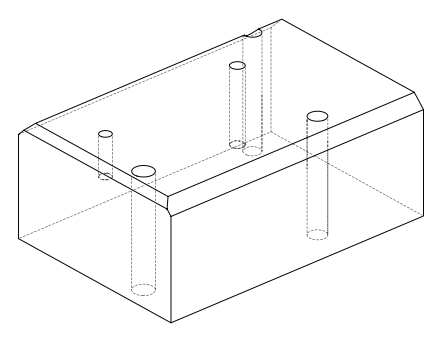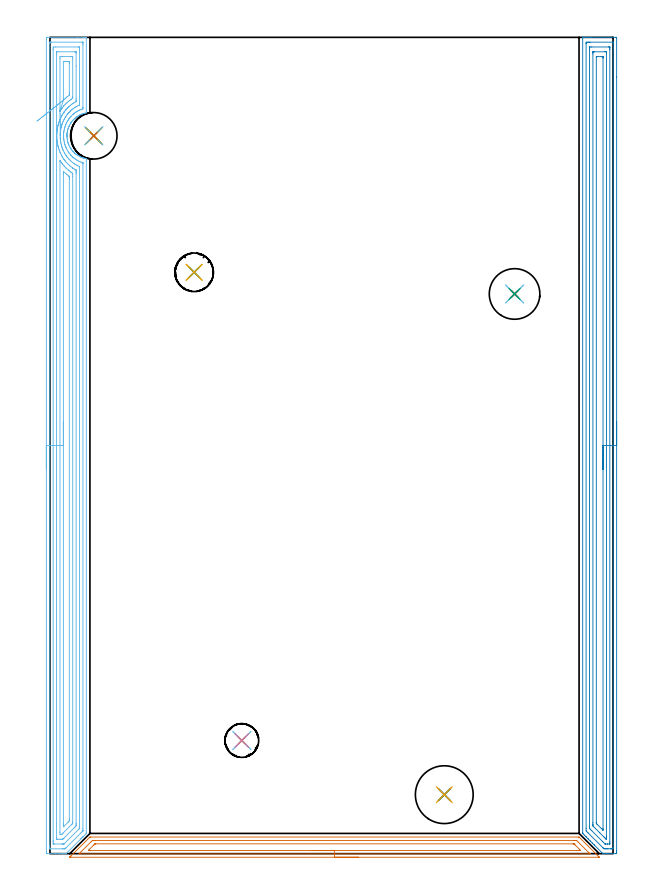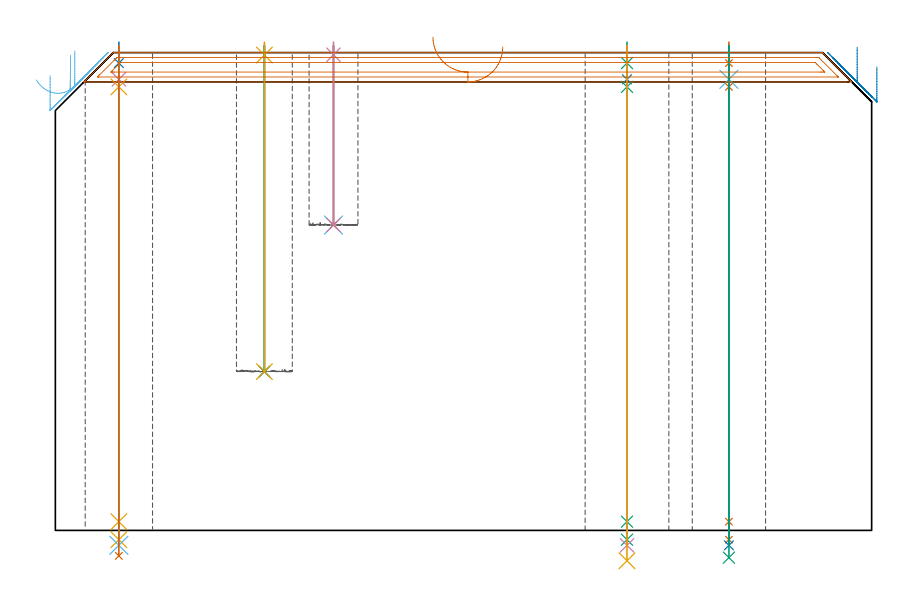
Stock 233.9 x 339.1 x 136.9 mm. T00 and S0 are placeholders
(PLAN: 26 operations, 19 tool changes, 43 min)
(1 SPOT_DRILL | STEP1HOLE | NXT0321_9005460120000 | 0.05 min | 183 mm3)
(2 SPOT_DRILL_1 | STEP1HOLE_1 | NXT0321_9005460120000 | 0.05 min | 183 mm3)
(3 SPOT_DRILL_2 | STEP1HOLE_2 | NXT0321_9005460120000 | 0.05 min | 183 mm3)
(4 SPOT_DRILL_3 | STEP1POCKET | NXT0321_9005460120000 | 0.03 min | 2 mm3)
(5 SPOT_DRILL_4 | STEP1POCKET_1 | NXT0321_9005460120000 | 0.03 min | 3 mm3)
(6 DRILL_BLIND_HOLE_INTO_CENTER | STEP1HOLE | UGT0301_175 | 0.04 min | 85 mm3)
(7 GUN_DRILL_THROUGH_HOLE | STEP1HOLE | UGT0307_001 | 0.61 min | 2526 mm3)
(8 SPADE_DRILL_TO_ENLARGE_THROUGH_HOLE | STEP1HOLE | UGT0306_003 | 0.57 min | 13969 mm3)
(9 DRILL_TO_ENLARGE_THROUGH_HOLE | STEP1HOLE | UGT0301_051 | 0.59 min | 30610 mm3)
(10 DRILL_BLIND_HOLE_INTO_CENTER_1 | STEP1HOLE_1 | UGT0301_175 | 0.04 min | 84 mm3)
(11 GUN_DRILL_THROUGH_HOLE_1 | STEP1HOLE_1 | UGT0307_001 | 0.61 min | 2532 mm3)
(12 SPADE_DRILL_TO_ENLARGE_THROUGH_HOLE_1 | STEP1HOLE_1 | UGT0306_003 | 0.57 min | 13964 mm3)
(13 DRILL_TO_ENLARGE_THROUGH_HOLE_1 | STEP1HOLE_1 | UGT0301_260 | 0.59 min | 23246 mm3)
(14 DRILL_BLIND_HOLE_INTO_CENTER_2 | STEP1HOLE_2 | UGT0301_175 | 0.04 min | 88 mm3)
(15 GUN_DRILL_THROUGH_HOLE_2 | STEP1HOLE_2 | UGT0307_001 | 0.62 min | 2526 mm3)
(16 SPADE_DRILL_TO_ENLARGE_THROUGH_HOLE_2 | STEP1HOLE_2 | UGT0306_003 | 0.57 min | 13966 mm3)
(17 DRILL_TO_ENLARGE_THROUGH_HOLE_2 | STEP1HOLE_2 | UGT0301_057 | 0.59 min | 45124 mm3)
(18 DRILL_BLIND_HOLE_INTO_CENTER_3 | STEP1POCKET | NXT0301_055 | 0.21 min | 2668 mm3)
(19 DRILL_TO_ENLARGE_BLIND_HOLE | STEP1POCKET | UGT0301_374 | 0.21 min | 3875 mm3)
(20 DRILL_BLIND_HOLE_INTO_CENTER_4 | STEP1POCKET_1 | NXT0301_065 | 0.38 min | 6232 mm3)
(21 DRILL_TO_ENLARGE_BLIND_HOLE_1 | STEP1POCKET_1 | UGT0301_375 | 0.38 min | 9885 mm3)
(22 BORE_BLIND_HOLE | STEP1POCKET | UGT0332_064 | 0.21 min | 1046 mm3)
(23 BORE_BLIND_HOLE_1 | STEP1POCKET_1 | UGT0332_065 | 0.38 min | 2221 mm3)
(24 AREA_MILL | FG_CHAMFER_SURFACE | UGT0205_001 | 16.5 min | 46343 mm3)
(25 AREA_MILL_1 | FG_CHAMFER_SURFACE_1 | UGT0205_001 | 5.33 min | 7715 mm3)
(26 AREA_MILL_2 | FG_CHAMFER_SURFACE_2 | UGT0205_001 | 13.78 min | 33360 mm3)
(TOOL NXT0321_9005460120000 | NC Spot Drill, 142deg, 12mm, Carbide, Uncoated | D12 PA142 FL30 Z2)
(TOOL UGT0301_175 | Twist Drill 5.1 mm | D5.1 PA118 FL50 Z2)
(TOOL UGT0307_001 | Gun Drill 5 mm | D5 PA130 FL24 Z1)
(TOOL UGT0306_003 | Spade Drill 12.5mm | D12.5 PA132 FL10 Z2)
(TOOL UGT0301_051 | Twist Drill 21 mm | D21 PA118 FL145 Z2)
(TOOL UGT0301_260 | Twist Drill 19.3 mm | D19.3 PA118 FL140 Z2)
(TOOL UGT0301_057 | Twist Drill 24 mm | D24 PA118 FL160 Z2)
(TOOL NXT0301_055 | Carbide Drill 8.4mm [860.1-0840-042A1-MM 2214] | D8.4 PA140 FL61 Z2)
(TOOL UGT0301_374 | Twist Drill Flat Bottom 13 mm | D13 PA180 FL101 Z2)
(TOOL NXT0301_065 | Carbide Drill 9.4mm [860.1-0940-075A1-MM 2214] | D9.4 PA140 FL98 Z2)
(TOOL UGT0301_375 | Twist Drill Flat Bottom 15 mm | D15 PA180 FL120 Z2)
(TOOL UGT0332_064 | 14 mm Boring Bar Slip Fit | D14)
(TOOL UGT0332_065 | 16 mm Boring Bar Slip Fit | D16)
(TOOL UGT0205_001 | Chamfer Mill 20 x 3 x 45 deg. | D20 FL50 Z2)
(OP 1 SPOT_DRILL)
G17 G21 G94 G90
T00 M6
G54
G17 G0 G90 X193. Y232.5 S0 M3
G43 Z146.9 H0
G94 G81 G98 Z133.9 F250. R139.9
G80
M5
M2
(OP 2 SPOT_DRILL_1)
G17 G21 G94 G90
T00 M6
G54
G17 G0 G90 X18.2 Y298.2 S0 M3
G43 Z146.9 H0
G94 G81 G98 Z133.9 F250. R139.9
G80
M5
M2
(OP 3 SPOT_DRILL_2)
G17 G21 G94 G90
T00 M6
G54
G17 G0 G90 X163.8 Y24.5 S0 M3
G43 Z146.9 H0
G94 G81 G98 Z133.9 F250. R139.9
G80
M5
M2
(OP 4 SPOT_DRILL_3)
G17 G21 G94 G90
T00 M6
G54
G17 G0 G90 X79.7 Y47. S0 M3
G43 Z146.9 H0
G94 G81 G98 Z136.297 F250. R139.9
G80
M5
M2
(OP 5 SPOT_DRILL_4)
G17 G21 G94 G90
T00 M6
G54
G17 G0 G90 X59.9 Y241.5 S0 M3
G43 Z146.9 H0
G94 G81 G98 Z136.203 F250. R139.9
G80
M5
M2
(OP 6 DRILL_BLIND_HOLE_INTO_CENTER)
G17 G21 G94 G90
T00 M6
G54
G17 G0 G90 X193. Y232.5 S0 M3
G43 Z146.9 H0
G94 G81 G98 Z129.25 F250. R138.9
G80
M5
M2
(OP 7 GUN_DRILL_THROUGH_HOLE)
G17 G21 G94 G90
T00 M6
G54
G17 G0 G90 X193. Y232.5 M8
G43 Z146.9 H0
Z135.792
S716 M3
G94 G1 Z127.086 F125. M26
G4 X.084
Z2.5 F250.
G4 X.084
Z-2.666 F125.
G4 X.084
M5
M9
G0 Z135.792
Z146.9
M2
(OP 8 SPADE_DRILL_TO_ENLARGE_THROUGH_HOLE)
G17 G21 G94 G90
T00 M6
G54
G17 G0 G90 X193. Y232.5 S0 M3
G43 Z146.9 H0
G94 G73 G98 Z-4.283 F250. Q11.765 R138.9
G80
M5
M2
(OP 9 DRILL_TO_ENLARGE_THROUGH_HOLE)
G17 G21 G94 G90
T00 M6
G54
G17 G0 G90 X193. Y232.5 S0 M3
G43 Z146.9 H0
G94 G73 G98 Z-7.809 F250. Q20.673 R138.9
G80
M5
M2
(OP 10 DRILL_BLIND_HOLE_INTO_CENTER_1)
G17 G21 G94 G90
T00 M6
G54
G17 G0 G90 X18.2 Y298.2 S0 M3
G43 Z146.9 H0
G94 G81 G98 Z129.25 F250. R138.9
G80
M5
M2
(OP 11 GUN_DRILL_THROUGH_HOLE_1)
G17 G21 G94 G90
T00 M6
G54
G17 G0 G90 X18.2 Y298.2 M8
G43 Z146.9 H0
Z135.384
S716 M3
G94 G1 Z127.086 F125. M26
G4 X.084
Z2.5 F250.
G4 X.084
Z-2.666 F125.
G4 X.084
M5
M9
G0 Z135.384
Z146.9
M2
(OP 12 SPADE_DRILL_TO_ENLARGE_THROUGH_HOLE_1)
G17 G21 G94 G90
T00 M6
G54
G17 G0 G90 X18.2 Y298.2 S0 M3
G43 Z146.9 H0
G94 G73 G98 Z-4.283 F250. Q11.765 R138.9
G80
M5
M2
(OP 13 DRILL_TO_ENLARGE_THROUGH_HOLE_1)
G17 G21 G94 G90
T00 M6
G54
G17 G0 G90 X18.2 Y298.2 S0 M3
G43 Z146.9 H0
G94 G73 G98 Z-7.298 F250. Q18.025 R138.9
G80
M5
M2
(OP 14 DRILL_BLIND_HOLE_INTO_CENTER_2)
G17 G21 G94 G90
T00 M6
G54
G17 G0 G90 X163.8 Y24.5 S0 M3
G43 Z146.9 H0
G94 G81 G98 Z129.25 F250. R138.9
G80
M5
M2
(OP 15 GUN_DRILL_THROUGH_HOLE_2)
G17 G21 G94 G90
T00 M6
G54
G17 G0 G90 X163.8 Y24.5 M8
G43 Z146.9 H0
Z136.512
S716 M3
G94 G1 Z127.086 F125. M26
G4 X.084
Z2.5 F250.
G4 X.084
Z-2.666 F125.
G4 X.084
M5
M9
G0 Z136.512
Z146.9
M2
(OP 16 SPADE_DRILL_TO_ENLARGE_THROUGH_HOLE_2)
G17 G21 G94 G90
T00 M6
G54
G17 G0 G90 X163.8 Y24.5 S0 M3
G43 Z146.9 H0
G94 G73 G98 Z-4.283 F250. Q11.765 R138.9
G80
M5
M2
(OP 17 DRILL_TO_ENLARGE_THROUGH_HOLE_2)
G17 G21 G94 G90
T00 M6
G54
G17 G0 G90 X163.8 Y24.5 S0 M3
G43 Z146.9 H0
G94 G73 G98 Z-8.71 F250. Q20.801 R138.9
G80
M5
M2
(OP 18 DRILL_BLIND_HOLE_INTO_CENTER_3)
G17 G21 G94 G90
T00 M6
G54
G17 G0 G90 X79.7 Y47. S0 M3
G43 Z146.9 H1
G94 G81 G98 Z87.5 F250. R138.9
G80
M5
M2
(OP 19 DRILL_TO_ENLARGE_BLIND_HOLE)
G17 G21 G94 G90
T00 M6
G54
G17 G0 G90 X79.7 Y47. S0 M3
G43 Z146.9 H0
G94 G73 G98 Z87.5 F250. Q12.35 R138.9
G80
M5
M2
(OP 20 DRILL_BLIND_HOLE_INTO_CENTER_4)
G17 G21 G94 G90
T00 M6
G54
G17 G0 G90 X59.9 Y241.5 S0 M3
G43 Z146.9 H1
G94 G81 G98 Z45.5 F250. R138.9
G80
M5
M2
(OP 21 DRILL_TO_ENLARGE_BLIND_HOLE_1)
G17 G21 G94 G90
T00 M6
G54
G17 G0 G90 X59.9 Y241.5 S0 M3
G43 Z146.9 H0
G94 G73 G98 Z45.5 F250. Q13.057 R138.9
G80
M5
M2
(OP 22 BORE_BLIND_HOLE)
G17 G21 G94 G90
T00 M6
G54
G17 G0 G90 X79.7 Y47. S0 M3
G43 Z146.9 H0
G94 G85 G98 Z87.5 F250. R138.9
G80
M5
M2
(OP 23 BORE_BLIND_HOLE_1)
G17 G21 G94 G90
T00 M6
G54
G17 G0 G90 X59.9 Y241.5 S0 M3
G43 Z146.9 H0
G94 G85 G98 Z45.5 F250. R138.9
G80
M5
M2
(OP 24 AREA_MILL)
G17 G21 G94 G90
T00 M6
G54
G17 G0 G90 X-1.5 Y159.55 S1061 M3
G43 Z146.9 H0
Z130.3
G94 G1 Y159.588 Z129.428 F250.
Y159.702 Z128.564
Y159.891 Z127.712
Y160.153 Z126.88
Y160.487 Z126.074
Y160.89 Z125.3
Y161.358 Z124.564
Y161.89 Z123.872
Y162.479 Z123.229
Y163.122 Z122.64
Y163.814 Z122.109
Y164.55 Z121.64
Y165.324 Z121.237
Y166.13 Z120.903
Y166.962 Z120.641
Y167.814 Z120.452
Y168.678 Z120.338
Y169.55 Z120.3
X-1.499 Y338.476 Z120.301
X-1.497 Y338.88 Z120.302
X-1.492 Y339.09 Z120.305
X-1.1 Y339.1 Z120.697
X11.454 Z133.249
X13.822 Z135.617
X14.519 Z136.318
X14.783 Z136.582
X14.943 Y339.098 Z136.736
X15.098 Y339.09 Z136.889
X15.1 Y338.923 Z136.9
Y308.087
X15.094 Y307.715 Z136.892
X14.548 Y307.601 Z136.348
X14.103 Y307.488 Z135.903
X13.655 Y307.35 Z135.455
X13.383 Y307.253 Z135.182
X13.213 Y307.193 Z135.012
X13.019 Y307.117 Z134.816
X12.944 Y307.082 Z134.74
X12.506 Y306.874 Z134.305
X12.403 Y306.826 Z134.203
X12.318 Y306.785 Z134.117
X12.067 Y306.65 Z133.866
X11.868 Y306.543 Z133.667
X11.628 Y306.399 Z133.425
X11.426 Y306.278 Z133.224
X11.343 Y306.224 Z133.141
X11.189 Y306.112 Z132.986
X10.933 Y305.927 Z132.731
X10.532 Y305.613 Z132.331
X10.418 Y305.514 Z132.218
X10.206 Y305.331 Z132.006
X10.019 Y305.144 Z131.818
X9.639 Y304.767 Z131.438
X9.343 Y304.438 Z131.143
X9.038 Y304.053 Z130.837
X8.937 Y303.916 Z130.736
X8.848 Y303.794 Z130.644
X8.747 Y303.66 Z130.546
X8.719 Y303.618 Z130.517
X8.668 Y303.544 Z130.467
X8.399 Y303.101 Z130.194
X8.148 Y302.651 Z129.945
X7.982 Y302.312 Z129.781
X7.949 Y302.245 Z129.749
X7.854 Y302.048 Z129.653
X7.767 Y301.831 Z129.563
X7.736 Y301.758 Z129.534
X7.684 Y301.617 Z129.484
X7.601 Y301.384 Z129.397
X7.575 Y301.313 Z129.372
X7.47 Y300.985 Z129.27
X7.432 Y300.864 Z129.232
X7.316 Y300.419 Z129.114
X7.25 Y300.113 Z129.05
X7.22 Y299.971 Z129.02
X7.147 Y299.525 Z128.947
X7.13 Y299.376 Z128.93
X7.106 Y299.149 Z128.9
X7.097 Y299.078 Z128.893
X7.087 Y298.937 Z128.883
X7.067 Y298.631 Z128.86
X7.063 Y298.443 Z128.852
X7.057 Y298.323
X7.055 Y298.255 Z128.85
X7.052 Y298.184 Z128.849
X7.056 Y298.091 Z128.85
X7.057 Y298.054 Z128.851
X7.059 Y297.999 Z128.854
X7.06 Y297.995
X7.064 Y297.932
X7.069 Y297.738 Z128.863
X7.099 Y297.291 Z128.898
X7.153 Y296.844 Z128.951
X7.217 Y296.468 Z129.012
X7.228 Y296.398 Z129.024
X7.305 Y296.035 Z129.104
X7.323 Y295.95 Z129.123
X7.442 Y295.505 Z129.24
X7.531 Y295.225 Z129.33
X7.587 Y295.056 Z129.382
X7.616 Y294.978 Z129.41
X7.662 Y294.845 Z129.461
X7.678 Y294.802 Z129.477
X7.725 Y294.68 Z129.519
X7.749 Y294.611 Z129.545
X7.791 Y294.508 Z129.588
X7.855 Y294.352 Z129.652
X8.163 Y293.718 Z129.962
X8.416 Y293.267 Z130.213
X8.556 Y293.043 Z130.352
X8.647 Y292.893 Z130.446
X8.689 Y292.825 Z130.488
X8.747 Y292.74 Z130.546
X8.848 Y292.604 Z130.647
X9.05 Y292.331 Z130.85
X9.369 Y291.931 Z131.165
X9.433 Y291.857 Z131.23
X9.503 Y291.777 Z131.3
X9.573 Y291.701 Z131.369
X9.641 Y291.627 Z131.437
X9.936 Y291.328 Z131.732
X10.238 Y291.038 Z132.035
X10.311 Y290.973 Z132.108
X10.384 Y290.908 Z132.182
X10.504 Y290.807 Z132.304
X10.532 Y290.783 Z132.332
X10.569 Y290.755 Z132.369
X10.75 Y290.617 Z132.546
X10.887 Y290.509 Z132.686
X10.955 Y290.457 Z132.754
X11.068 Y290.375 Z132.867
X11.189 Y290.289 Z132.985
X11.295 Y290.211 Z133.094
X11.387 Y290.145 Z133.186
X11.425 Y290.121 Z133.225
X12.318 Y289.615 Z134.116
X12.506 Y289.523 Z134.303
X12.705 Y289.424 Z134.503
X12.944 Y289.318 Z134.744
X13.095 Y289.252 Z134.895
X13.211 Y289.207 Z135.01
X13.656 Y289.05 Z135.454
X13.822 Y288.999 Z135.62
X14.104 Y288.912 Z135.903
X14.255 Y288.874 Z136.055
X14.549 Y288.799 Z136.347
X14.7 Y288.768 Z136.497
X14.814 Y288.743 Z136.611
X15.096 Y288.675 Z136.89
X15.1 Y288.424 Z136.9
Y8.668
Y8.406 Z136.885
X14.703 Y8.003 Z136.503
X13.822 Y7.121 Z135.619
X13.664 Y6.964 Z135.464
X13.581 Y6.881 Z135.381
X13.383 Y6.682 Z135.181
X13.284 Y6.583 Z135.082
X12.944 Y6.243 Z134.742
X12.831 Y6.131 Z134.631
X6.8 Y0.1 Z128.598
X6.707 Y0.01 Z128.504
X6.452 Y0. Z128.251
X5.741 Z127.54
X5.044 Z126.84
X3.819 Z125.616
X2.411 Z124.207
X-1.1 Y0.001 Z120.697
X-1.492 Y0.01 Z120.305
X-1.497 Y0.22 Z120.302
X-1.499 Y0.624 Z120.301
X-1.5 Y1.032 Z120.3
Y169.55
X-0.086 Z121.714
X-0.085 Y336.549 Z121.715
X-0.079 Y337.082 Z121.721
X-0.062 Y337.09 Z121.738
X0.009 Y337.095 Z121.809
X0.116 Y337.098 Z121.916
X0.251 Y337.1 Z122.051
X0.656 Z122.456
X13.418 Z135.218
X13.611 Y337.097 Z135.411
X13.645 Y337.095 Z135.445
X13.676 Y337.091 Z135.476
X13.679 Y337.047 Z135.479
X13.684 Y336.829 Z135.484
X13.685 Y336.688 Z135.485
X13.686 Y335.933 Z135.486
X13.685 Y310.014 Z135.485
X13.684 Y309.875 Z135.484
X13.679 Y309.498 Z135.479
X13.675 Y309.413 Z135.475
X13.594 Y309.383 Z135.394
X13.471 Y309.339 Z135.271
X12.944 Y309.155 Z134.744
X12.819 Y309.109 Z134.619
X12.503 Y308.981 Z134.303
X12.206 Y308.839 Z134.006
X12.067 Y308.77 Z133.867
X11.622 Y308.54 Z133.422
X11.189 Y308.298 Z132.989
X10.833 Y308.087 Z132.633
X10.524 Y307.871 Z132.324
X10.311 Y307.714 Z132.111
X10.021 Y307.489 Z131.821
X9.652 Y307.193 Z131.452
X9.535 Y307.09 Z131.335
X9.433 Y306.994 Z131.233
X8.735 Y306.299 Z130.535
X8.648 Y306.205 Z130.448
X8.556 Y306.098 Z130.356
X8.246 Y305.721 Z130.046
X7.998 Y305.406 Z129.798
X7.861 Y305.219 Z129.661
X7.678 Y304.96 Z129.478
X7.504 Y304.688 Z129.304
X7.397 Y304.512 Z129.197
X7.177 Y304.128 Z128.977
X6.902 Y303.618 Z128.702
X6.881 Y303.577 Z128.681
X6.867 Y303.549 Z128.667
X6.8 Y303.406 Z128.6
X6.591 Y302.937 Z128.391
X6.505 Y302.724 Z128.305
X6.347 Y302.292 Z128.147
X6.192 Y301.831 Z127.992
X6.154 Y301.712 Z127.954
X6.128 Y301.621 Z127.928
X5.944 Y300.915 Z127.744
X5.922 Y300.811 Z127.722
X5.806 Y300.162 Z127.606
X5.787 Y300.043 Z127.587
X5.703 Y299.372 Z127.503
X5.686 Y299.149 Z127.486
X5.652 Y298.531 Z127.452
X5.644 Y298.255 Z127.444
X5.661 Y297.628 Z127.461
X5.678 Y297.362 Z127.478
X5.703 Y297.031 Z127.503
X5.746 Y296.648 Z127.546
X5.77 Y296.468 Z127.57
X5.922 Y295.59 Z127.722
X5.926 Y295.571 Z127.726
X6.16 Y294.68 Z127.96
X6.273 Y294.324 Z128.073
X6.465 Y293.786 Z128.265
X6.56 Y293.54 Z128.36
X6.651 Y293.318 Z128.451
X6.8 Y292.991 Z128.6
X6.896 Y292.795 Z128.696
X7.33 Y291.999 Z129.13
X7.678 Y291.44 Z129.478
X7.92 Y291.105 Z129.72
X8.196 Y290.742 Z129.996
X8.556 Y290.29 Z130.356
X8.58 Y290.261 Z130.38
X8.625 Y290.211 Z130.425
X9.026 Y289.8 Z130.826
X9.433 Y289.399 Z131.233
X9.52 Y289.318 Z131.32
X9.956 Y288.961 Z131.756
X10.311 Y288.687 Z132.111
X10.676 Y288.424 Z132.476
X11.189 Y288.111 Z132.989
X11.555 Y287.903 Z133.355
X12.067 Y287.628 Z133.867
X12.257 Y287.53 Z134.057
X12.944 Y287.25 Z134.744
X13.375 Y287.092 Z135.175
X13.577 Y287.022 Z135.377
X13.661 Y286.991 Z135.461
X13.679 Y286.976 Z135.479
X13.681 Y286.952 Z135.481
X13.684 Y286.894 Z135.484
X13.685 Y286.775 Z135.485
X13.686 Y286.636 Z135.486
Y10.456
X13.684 Y9.703 Z135.484
X13.682 Y9.562 Z135.482
X13.679 Y9.47 Z135.479
X13.667 Y9.429 Z135.467
X13.633 Y9.391 Z135.433
X13.519 Y9.271 Z135.319
X13.374 Y9.125 Z135.174
X12.944 Y8.694 Z134.744
X6.661 Y2.412 Z128.461
X6.283 Y2.045 Z128.083
X6.224 Y2.01 Z128.024
X6.124 Y2.007 Z127.924
X5.922 Y2.003 Z127.722
X5.449 Y2. Z127.249
X5.044 Z126.844
X0.182 Z121.982
X-0.011 Y2.003 Z121.789
X-0.045 Y2.005 Z121.755
X-0.076 Y2.009 Z121.724
X-0.079 Y2.053 Z121.721
X-0.084 Y2.271 Z121.716
X-0.085 Y2.412 Z121.715
X-0.086 Y3.167 Z121.714
Y169.55
X1.328 Z123.128
X1.329 Y334.007 Z123.129
X1.33 Y334.214 Z123.13
X1.336 Y334.901 Z123.136
X1.344 Y335.093 Z123.144
X2.411 Y335.1 Z124.211
X11.872 Y335.099 Z133.672
X12.067 Y335.095 Z133.867
X12.256 Y335.09 Z134.056
X12.264 Y334.901 Z134.064
X12.268 Y334.696 Z134.068
X12.271 Y334.007 Z134.071
Y333.798
Y311.454
X12.27 Y311.245 Z134.07
X12.268 Y311.106 Z134.068
X12.264 Y310.998 Z134.064
X12.254 Y310.974 Z134.054
X11.823 Y310.768 Z133.623
X11.189 Y310.445 Z132.989
X10.825 Y310.245 Z132.625
X10.311 Y309.951 Z132.111
X10.264 Y309.923 Z132.064
X10.19 Y309.875 Z131.99
X9.749 Y309.553 Z131.549
X9.433 Y309.316 Z131.233
X9.247 Y309.17 Z131.047
X9.018 Y308.981 Z130.818
X8.556 Y308.566 Z130.356
X8.316 Y308.331 Z130.116
X8.07 Y308.087 Z129.87
X7.878 Y307.884 Z129.678
X7.678 Y307.662 Z129.478
X7.464 Y307.411 Z129.264
X7.285 Y307.193 Z129.085
X7.073 Y306.915 Z128.873
X6.8 Y306.546 Z128.6
X6.628 Y306.299 Z128.428
X6.353 Y305.86 Z128.153
X6.085 Y305.406 Z127.885
X6.026 Y305.3 Z127.826
X5.922 Y305.106 Z127.722
X5.725 Y304.713 Z127.525
X5.627 Y304.512 Z127.427
X5.442 Y304.107 Z127.242
X5.24 Y303.618 Z127.04
X5.185 Y303.475 Z126.985
X5.044 Y303.09 Z126.844
X4.954 Y302.816 Z126.754
X4.925 Y302.724 Z126.725
X4.825 Y302.389 Z126.625
X4.754 Y302.126 Z126.554
X4.68 Y301.831 Z126.48
X4.58 Y301.41 Z126.38
X4.489 Y300.937 Z126.289
X4.437 Y300.661 Z126.237
X4.349 Y300.043 Z126.149
X4.329 Y299.878 Z126.129
X4.293 Y299.534 Z126.093
X4.263 Y299.149 Z126.063
X4.258 Y299.056 Z126.058
X4.227 Y298.255 Z126.027
Y298.194
X4.256 Y297.362 Z126.056
X4.261 Y297.265 Z126.061
X4.336 Y296.468 Z126.136
X4.359 Y296.272 Z126.159
X4.472 Y295.574 Z126.272
X4.542 Y295.192 Z126.342
X4.657 Y294.68 Z126.457
X4.827 Y294.008 Z126.627
X4.894 Y293.786 Z126.694
X5.044 Y293.318 Z126.844
X5.197 Y292.893 Z126.997
X5.29 Y292.643 Z127.09
X5.458 Y292.243 Z127.258
X5.575 Y291.999 Z127.375
X5.922 Y291.305 Z127.722
X6.027 Y291.105 Z127.827
X6.155 Y290.868 Z127.955
X6.559 Y290.211 Z128.359
X6.8 Y289.856 Z128.6
X7.203 Y289.318 Z129.003
X7.678 Y288.731 Z129.478
X7.964 Y288.424 Z129.764
X8.556 Y287.83 Z130.356
X8.887 Y287.53 Z130.687
X9.433 Y287.086 Z131.233
X10.041 Y286.636 Z131.841
X10.311 Y286.465 Z132.111
X10.735 Y286.205 Z132.535
X11.189 Y285.957 Z132.989
X11.589 Y285.742 Z133.389
X12.253 Y285.432 Z134.053
X12.265 Y285.057 Z134.065
X12.269 Y284.849 Z134.069
X12.271 Y284.641 Z134.071
Y10.798
X12.27 Y10.627 Z134.07
X12.267 Y10.542 Z134.067
X12.265 Y10.502 Z134.065
X12.249 Y10.456 Z134.049
X12.159 Y10.362 Z133.959
X12.067 Y10.267 Z133.867
X5.961 Y4.16 Z127.761
X5.922 Y4.123 Z127.722
X5.829 Y4.041 Z127.629
X5.792 Y4.01 Z127.592
X5.751 Y4.008 Z127.551
X5.581 Y4.003 Z127.381
X5.24 Y4. Z127.04
X5.044 Z126.844
X1.728 Y4.001 Z123.528
X1.533 Y4.005 Z123.333
X1.344 Y4.01 Z123.144
X1.336 Y4.199 Z123.136
X1.332 Y4.404 Z123.132
X1.329 Y5.093 Z123.129
Y5.302
X1.328 Y169.55 Z123.128
X2.743 Z124.543
Y332.219
X2.746 Y332.772 Z124.546
X2.75 Y332.96 Z124.55
X2.755 Y333.09 Z124.555
X2.857 Y333.093 Z124.657
X3.302 Y333.1 Z125.102
X10.324 Z132.124
X10.742 Y333.093 Z132.542
X10.841 Y333.09 Z132.641
X10.85 Y333.027 Z132.65
X10.852 Y332.955 Z132.652
X10.856 Y332.558 Z132.656
X10.857 Y327.194 Z132.657
Y313.45
X10.856 Y312.895 Z132.656
X10.852 Y312.556 Z132.652
X10.85 Y312.424 Z132.65
X10.311 Y312.112 Z132.111
X10.031 Y311.948 Z131.831
X9.559 Y311.662 Z131.359
X9.433 Y311.576 Z131.233
X9.157 Y311.381 Z130.957
X8.556 Y310.917 Z130.356
X8.474 Y310.852 Z130.274
X8.373 Y310.768 Z130.173
X8.003 Y310.437 Z129.803
X7.678 Y310.137 Z129.478
X7.409 Y309.875 Z129.209
X7.107 Y309.563 Z128.907
X6.8 Y309.232 Z128.6
X6.683 Y309.1 Z128.483
X6.584 Y308.981 Z128.384
X6.288 Y308.609 Z128.088
X5.922 Y308.138 Z127.722
X5.901 Y308.109 Z127.701
X5.885 Y308.087 Z127.685
X5.542 Y307.581 Z127.342
X5.296 Y307.193 Z127.096
X5.2 Y307.035 Z127.
X5.044 Y306.767 Z126.844
X4.879 Y306.468 Z126.679
X4.79 Y306.299 Z126.59
X4.577 Y305.881 Z126.377
X4.348 Y305.406 Z126.148
X4.29 Y305.28 Z126.09
X4.167 Y304.998 Z125.967
X4.027 Y304.654 Z125.827
X3.973 Y304.512 Z125.773
X3.791 Y304.001 Z125.591
X3.664 Y303.618 Z125.464
X3.573 Y303.329 Z125.373
X3.401 Y302.724 Z125.201
X3.377 Y302.635 Z125.177
X3.289 Y302.282 Z125.089
X3.207 Y301.914 Z125.007
X3.19 Y301.831 Z124.99
X3.114 Y301.427 Z124.914
X3.067 Y301.162 Z124.867
X3.031 Y300.937 Z124.831
X2.987 Y300.631 Z124.787
X2.954 Y300.384 Z124.754
X2.914 Y300.043 Z124.714
X2.901 Y299.908 Z124.701
X2.874 Y299.572 Z124.674
X2.845 Y299.149 Z124.645
X2.841 Y299.065 Z124.641
X2.829 Y298.724 Z124.629
X2.816 Y298.255 Z124.616
X2.819 Y297.906 Z124.619
X2.82 Y297.839 Z124.62
X2.838 Y297.362 Z124.638
X2.842 Y297.274 Z124.642
X2.869 Y296.895 Z124.669
X2.906 Y296.468 Z124.706
X2.925 Y296.283 Z124.725
X2.969 Y295.899 Z124.769
X3.018 Y295.574 Z124.818
X3.073 Y295.235 Z124.873
X3.143 Y294.829 Z124.943
X3.173 Y294.68 Z124.973
X3.289 Y294.139 Z125.089
X3.376 Y293.786 Z125.176
X3.406 Y293.668 Z125.206
X3.527 Y293.225 Z125.327
X3.628 Y292.893 Z125.428
X3.798 Y292.374 Z125.598
X3.934 Y291.999 Z125.734
X4.167 Y291.4 Z125.967
X4.294 Y291.105 Z126.094
X4.404 Y290.863 Z126.204
X4.742 Y290.211 Z126.542
X5.044 Y289.641 Z126.844
X5.235 Y289.318 Z127.035
X5.54 Y288.813 Z127.34
X5.81 Y288.424 Z127.61
X5.922 Y288.269 Z127.722
X6.238 Y287.854 Z128.038
X6.497 Y287.53 Z128.297
X6.8 Y287.163 Z128.6
X7.301 Y286.636 Z129.101
X7.678 Y286.259 Z129.478
X8.248 Y285.742 Z130.048
X8.556 Y285.493 Z130.356
X9.394 Y284.849 Z131.194
X9.433 Y284.822 Z131.233
X9.505 Y284.775 Z131.305
X10.311 Y284.298 Z132.111
X10.791 Y284.019 Z132.591
X10.848 Y283.985 Z132.648
X10.85 Y283.955 Z132.65
X10.856 Y283.4 Z132.656
X10.857 Y283.061 Z132.657
Y282.505
Y12.581
X10.856 Y12.243 Z132.656
X10.853 Y11.692 Z132.653
X10.85 Y11.523 Z132.65
X10.693 Y11.35 Z132.493
X10.503 Y11.154 Z132.303
X10.311 Y10.96 Z132.111
X10.061 Y10.71 Z131.861
X5.922 Y6.571 Z127.722
X5.631 Y6.283 Z127.431
X5.433 Y6.09 Z127.233
X5.362 Y6.022 Z127.162
X5.26 Y6.01 Z127.06
X5.044 Y6.001 Z126.844
X5.031 Y6. Z126.831
X4.167 Z125.967
X3.276 Z125.076
X2.858 Y6.007 Z124.658
X2.759 Y6.01 Z124.559
X2.75 Y6.073 Z124.55
X2.748 Y6.145 Z124.548
X2.744 Y6.542 Z124.544
X2.743 Y12.503 Z124.543
Y169.55
X4.157 Z125.957
Y287.54
X4.167 Y287.983 Z125.967
X4.462 Y287.53 Z126.262
X4.698 Y287.179 Z126.498
X5.044 Y286.687 Z126.844
X5.081 Y286.636 Z126.881
X5.198 Y286.48 Z126.998
X5.796 Y285.742 Z127.596
X5.922 Y285.595 Z127.722
X6.635 Y284.849 Z128.435
X6.8 Y284.687 Z128.6
X7.601 Y283.955 Z129.401
X7.678 Y283.891 Z129.478
X7.972 Y283.655 Z129.772
X8.556 Y283.217 Z130.356
X8.769 Y283.061 Z130.569
X9.433 Y282.634 Z131.233
X9.437 Y282.167 Z131.237
X9.443 Y281.283 Z131.243
Y13.127
X9.433 Y12.544 Z131.233
X9.288 Y12.392 Z131.088
X9.144 Y12.243 Z130.944
X5.57 Y8.668 Z127.37
X5.304 Y8.404 Z127.104
X5.044 Y8.149 Z126.844
X4.92 Y8.03 Z126.72
X4.877 Y8.01 Z126.677
X4.818 Y8.005 Z126.618
X4.167 Y8.01 Z125.967
X4.157 Y8.678 Z125.957
Y169.55
X5.571 Z127.371
Y282.167
X5.572 Y282.524 Z127.372
X5.575 Y283.061 Z127.375
X5.578 Y283.411 Z127.378
X6.8 Y282.311 Z128.6
X6.966 Y282.167 Z128.766
X7.678 Y281.612 Z129.478
X7.866 Y281.464 Z129.666
X7.982 Y281.372 Z129.782
X8.011 Y281.346 Z129.811
X8.022 Y281.321 Z129.822
X8.023 Y281.273 Z129.823
X8.027 Y280.917 Z129.827
X8.029 Y280.38 Z129.829
Y280.022
X8.028 Y14.568 Z129.828
X8.025 Y14.031 Z129.825
X8.022 Y13.68 Z129.822
X8.013 Y13.572 Z129.813
X7.634 Y13.182 Z129.434
X5.801 Y11.35 Z127.601
X5.709 Y11.262 Z127.509
X5.596 Y11.155 Z127.396
X5.578 Y11.35 Z127.378
X5.575 Y11.511 Z127.375
X5.572 Y11.706 Z127.372
X5.571 Y12.243 Z127.371
Y12.601
Y169.55
Y170.422 Z127.409
Y171.286 Z127.523
Y172.138 Z127.712
Y172.97 Z127.974
Y173.776 Z128.308
Y174.55 Z128.711
Y175.286 Z129.18
Y175.978 Z129.711
Y176.621 Z130.3
Y177.21 Z130.943
Y177.742 Z131.635
Y178.21 Z132.371
Y178.613 Z133.145
Y178.947 Z133.951
Y179.209 Z134.783
Y179.398 Z135.635
Y179.512 Z136.5
Y179.55 Z137.371
G0 Z146.9
X4.335 Y298.601
Z136.136
G1 X4.334 Y298.624 Z135.264
X4.332 Y298.723 Z134.397
X4.329 Y298.897 Z133.542
X4.325 Y299.145 Z132.706
X4.32 Y299.465 Z131.894
X4.313 Y299.855 Z131.114
X4.305 Y300.311 Z130.37
X4.296 Y300.83 Z129.669
X4.287 Y301.408 Z129.016
X4.276 Y302.041 Z128.416
X4.264 Y302.724 Z127.873
X4.252 Y303.451 Z127.392
X4.239 Y304.218 Z126.976
X4.225 Y305.018 Z126.628
X4.211 Y305.845 Z126.352
X4.196 Y306.694 Z126.148
X4.182 Y307.556 Z126.02
X4.167 Y308.427 Z125.967
X4.157 Y308.991 Z125.957
Y330.442
X4.167 Y331.09 Z125.967
X4.392 Y331.096 Z126.192
X5.044 Y331.099 Z126.844
X5.266 Y331.1 Z127.066
X8.778 Y331.099 Z130.578
X9.433 Y331.09 Z131.233
X9.443 Y330.422 Z131.243
Y314.334
X9.433 Y313.779 Z131.233
X8.928 Y313.45 Z130.728
X8.556 Y313.181 Z130.356
X8.202 Y312.916 Z130.002
X7.731 Y312.556 Z129.531
X7.701 Y312.532 Z129.501
X7.678 Y312.512 Z129.478
X7.233 Y312.115 Z129.033
X6.8 Y311.718 Z128.6
X6.772 Y311.691 Z128.572
X6.742 Y311.662 Z128.542
X6.336 Y311.241 Z128.136
X5.922 Y310.809 Z127.722
X5.903 Y310.788 Z127.703
X5.886 Y310.768 Z127.686
X5.67 Y310.512 Z127.47
X5.166 Y309.875 Z126.966
X5.113 Y309.805 Z126.913
X5.044 Y309.712 Z126.844
X4.743 Y309.288 Z126.543
X4.53 Y308.981 Z126.33
X4.383 Y308.76 Z126.183
X4.167 Y308.427 Z125.967
X5.575 Y312.959 Z127.375
Y312.962
X5.573 Y312.99 Z127.373
X5.572 Y313.092 Z127.372
X5.571 Y313.45 Z127.371
X5.572 Y329.001 Z127.372
X5.573 Y329.053 Z127.373
X5.576 Y329.082 Z127.376
X5.578 Y329.09 Z127.378
X5.587 Y329.093 Z127.387
X5.698 Y329.097 Z127.498
X5.922 Y329.099 Z127.722
X6.352 Y329.1 Z128.152
X7.23 Z129.03
X7.678 Y329.099 Z129.478
X7.827 Y329.098 Z129.627
X7.946 Y329.094 Z129.746
X8.019 Y329.09 Z129.819
X8.022 Y329.001 Z129.822
X8.026 Y328.644 Z129.826
X8.028 Y328.287 Z129.828
X8.029 Y316.131 Z129.829
X8.028 Y315.775 Z129.828
X8.024 Y315.237 Z129.824
X8.022 Y315.065 Z129.822
X7.097 Y314.344 Z128.897
X6.933 Y314.208 Z128.733
X6.8 Y314.093 Z128.6
X6.463 Y313.793 Z128.263
X6.089 Y313.45 Z127.889
X5.692 Y313.066 Z127.492
X5.592 Y312.972 Z127.392
X5.575 Y312.959 Z127.375
X5.019 Y312.519 Z126.867
X4.43 Y312.054 Z126.423
X3.812 Y311.567 Z126.045
X3.171 Y311.061 Z125.738
X2.512 Y310.54 Z125.503
X1.839 Y310.009 Z125.342
X1.158 Y309.471 Z125.257
X0.473 Y308.93 Z125.247
X-0.21 Y308.391 Z125.314
X-0.885 Y307.858 Z125.456
X-1.548 Y307.334 Z125.672
X-2.194 Y306.824 Z125.962
X-2.818 Y306.331 Z126.322
X-3.415 Y305.86 Z126.75
X-3.98 Y305.414 Z127.242
X-4.509 Y304.996 Z127.796
X-4.998 Y304.61 Z128.406
X-5.444 Y304.258 Z129.068
G0 Z146.9
M5
M2
(OP 25 AREA_MILL_1)
G17 G21 G94 G90
T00 M6
G54
G17 G0 G90 X128.2 Y-1.5 S1061 M3
G43 Z146.9 H0
Z138.5
G94 G1 X128.162 Z137.628 F250.
X128.048 Z136.763
X127.859 Z135.912
X127.597 Z135.08
X127.263 Z134.274
X126.86 Z133.5
X126.392 Z132.764
X125.861 Z132.072
X125.271 Z131.429
X124.628 Z130.84
X123.936 Z130.308
X123.2 Z129.84
X122.426 Z129.437
X121.62 Z129.103
X120.788 Z128.841
X119.937 Z128.652
X119.072 Z128.538
X118.2 Z128.5
X8.278
X8.217 Y-1.496 Z128.502
X8.216 Y-1.494 Z128.504
X8.217 Y-1.482 Z128.516
X8.258 Y-1.441 Z128.557
X8.376 Y-1.322 Z128.674
X8.515 Y-1.184 Z128.814
X8.788 Y-0.912 Z129.088
X16.465 Y6.766 Z136.765
X16.594 Y6.894 Z136.892
X16.849 Y6.9 Z136.9
X219.551
X219.806 Y6.894 Z136.892
X219.935 Y6.766 Z136.765
X219.978 Y6.722 Z136.722
X227.885 Y-1.184 Z128.814
X228.024 Y-1.322 Z128.674
X228.183 Y-1.484 Z128.513
X228.184 Y-1.495 Z128.503
X228.183 Y-1.499 Z128.499
X118.2 Y-1.5 Z128.5
Y-0.086 Z129.914
X12.384 Y-0.085 Z129.915
X12.28 Y-0.083 Z129.917
X12.09 Y-0.079 Z129.921
X12.176 Y0.019 Z130.019
X12.277 Y0.126 Z130.126
X12.384 Y0.235 Z130.235
X12.723 Y0.573 Z130.573
X16.849 Y4.7 Z134.7
X17.191 Y5.039 Z135.039
X17.539 Y5.381 Z135.381
X17.644 Y5.48 Z135.48
X18.635 Y5.486 Z135.486
X217.765
X218.555 Y5.484 Z135.484
X218.658 Y5.482 Z135.482
X218.757 Y5.479 Z135.479
X218.86 Y5.381 Z135.381
X219.551 Y4.699 Z134.699
X224.016 Y0.235 Z130.235
X224.229 Y0.019 Z130.019
X224.298 Y-0.056 Z129.944
X224.314 Y-0.075 Z129.925
X224.292 Y-0.079 Z129.921
X224.224 Y-0.083 Z129.917
X224.12 Y-0.085 Z129.915
X118.2 Y-0.086 Z129.914
Y1.328 Z131.328
X16.849 Y1.329 Z131.329
X16.432 Y1.33 Z131.33
X15.987 Y1.334 Z131.334
X15.956 Y1.335 Z131.335
Y1.347 Z131.347
Y1.355 Z131.355
X16.181 Y1.581 Z131.581
X16.405 Y1.806 Z131.806
X17.967 Y3.368 Z133.368
X18.194 Y3.594 Z133.594
X18.416 Y3.813 Z133.813
X18.635 Y4.026 Z134.026
X18.691 Y4.065 Z134.065
X18.74 Y4.067 Z134.067
X18.843 Y4.069 Z134.069
X19.051 Y4.071 Z134.071
X217.288
X217.526 Y4.07 Z134.07
X217.645 Y4.068 Z134.068
X217.703 Y4.065 Z134.065
X217.73 Y4.059 Z134.059
X217.765 Y4.03 Z134.03
X218.206 Y3.594 Z133.594
X219.994 Y1.806 Z131.806
X220.444 Y1.352 Z131.352
X220.453 Y1.336 Z131.336
X220.444 Y1.334 Z131.334
X220.026 Y1.33 Z131.33
X219.551 Y1.329 Z131.329
X219.135 Y1.328 Z131.328
X118.2
X117.329 Z131.366
X116.464 Z131.48
X115.612 Z131.669
X114.78 Z131.932
X113.974 Z132.265
X113.2 Z132.668
X112.464 Z133.137
X111.772 Z133.668
X111.129 Z134.257
X110.54 Z134.901
X110.009 Z135.593
X109.54 Z136.328
X109.137 Z137.102
X108.803 Z137.908
X108.541 Z138.74
X108.352 Z139.592
X108.238 Z140.457
X108.2 Z141.328
G0 Z146.9
M5
M2
(OP 26 AREA_MILL_2)
G17 G21 G94 G90
T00 M6
G54
G17 G0 G90 X235.4 Y179.55 S1061 M3
G43 Z146.9 H0
Z132.8
G94 G1 Y179.512 Z131.928 F250.
Y179.398 Z131.063
Y179.209 Z130.212
Y178.947 Z129.38
Y178.613 Z128.574
Y178.21 Z127.8
Y177.742 Z127.064
Y177.21 Z126.372
Y176.621 Z125.729
Y175.978 Z125.14
Y175.286 Z124.608
Y174.55 Z124.14
Y173.776 Z123.737
Y172.97 Z123.403
Y172.138 Z123.141
Y171.287 Z122.952
Y170.422 Z122.838
Y169.55 Z122.8
Y1.068
X235.399 Y0.624 Z122.801
X235.395 Y0.179 Z122.803
X235.391 Y0.01 Z122.805
X234.957 Y0. Z123.24
X233.195 Z125.
X231.782 Z126.414
X231.433 Z126.762
X230.734 Z127.465
X230.37 Z127.83
X229.698 Y0.01 Z128.501
X229.671 Y0.033 Z128.528
X229.523 Y0.177 Z128.676
X226.293 Y3.407 Z131.906
X226.148 Y3.551 Z132.049
X226.096 Y3.603 Z132.102
X225.449 Y4.251 Z132.751
X225.267 Y4.431 Z132.93
X224.607 Y5.093 Z133.593
X224.386 Y5.312 Z133.81
X223.76 Y5.939 Z134.439
X223.713 Y5.987 Z134.486
X223.505 Y6.193 Z134.691
X222.916 Y6.784 Z135.283
X222.819 Y6.881 Z135.38
X222.624 Y7.074 Z135.572
X222.072 Y7.628 Z136.128
X221.426 Y8.274 Z136.772
X221.305 Y8.396 Z136.891
X221.3 Y8.668 Z136.9
Y338.923
X221.301 Y339.095 Z136.89
Y339.1 Z136.889
X221.652 Z136.548
X221.925 Z136.274
X222.624 Z135.571
X223.855 Z134.342
X224.386 Z133.808
X225.001 Z133.194
X234.957 Z123.241
X235.225 Y339.097 Z122.972
X235.392 Y339.09 Z122.806
X235.399 Y338.921 Z122.799
X235.4 Y322.639 Z122.8
Y169.55
X233.986 Z124.214
X233.985 Y2.504 Z124.215
X233.984 Y2.412 Z124.216
X233.979 Y2.02 Z124.221
X233.595 Y2.006 Z124.605
X233.195 Y2.002 Z125.005
X232.72 Y2. Z125.48
X231.839 Z126.361
X231.433 Z126.767
X230.957 Y2.001 Z127.243
X230.552 Y2.006 Z127.648
X230.15 Y2.012 Z128.05
X229.739 Y2.412 Z128.461
X229.671 Y2.479 Z128.529
X223.482 Y8.668 Z134.718
X222.721 Y9.464 Z135.479
X222.714 Y10.456 Z135.486
X222.715 Y336.596 Z135.485
X222.716 Y336.688 Z135.484
X222.721 Y337.08 Z135.479
X223.105 Y337.094 Z135.095
X223.505 Y337.098 Z134.695
X223.98 Y337.1 Z134.22
X224.386 Z133.814
X233.89 Y337.099 Z124.31
X233.923 Y337.098 Z124.277
X233.957 Y337.094 Z124.243
X233.979 Y337.09 Z124.221
X233.98 Y337.063 Z124.22
X233.985 Y336.78 Z124.215
X233.986 Y169.55 Z124.214
X232.572 Z125.628
X232.571 Y4.832 Z125.629
X232.569 Y4.199 Z125.631
X232.567 Y4.069 Z125.633
X232.565 Y4.013 Z125.635
X232.505 Y4.006 Z125.695
X232.314 Y4.003 Z125.886
X231.629 Y4. Z126.571
X231.433 Z126.767
X230.747 Y4.002 Z127.453
X230.651 Y4.006 Z127.549
X230.604 Y4.01 Z127.596
X230.552 Y4.056 Z127.648
X230.402 Y4.199 Z127.798
X229.671 Y4.928 Z128.529
X229.506 Y5.093 Z128.694
X225.038 Y9.562 Z133.162
X224.386 Y10.222 Z133.814
X224.16 Y10.456 Z134.04
X224.135 Y10.493 Z134.065
X224.133 Y10.522 Z134.067
X224.13 Y10.587 Z134.07
X224.129 Y10.717 Z134.071
Y334.268
X224.131 Y334.901 Z134.069
X224.133 Y335.031 Z134.067
X224.135 Y335.087 Z134.065
X224.195 Y335.094 Z134.005
X224.386 Y335.097 Z133.814
X225.071 Y335.1 Z133.129
X232.118 Z126.082
X232.314 Y335.097 Z125.886
X232.51 Y335.092 Z125.69
X232.56 Y335.09 Z125.64
X232.565 Y335.056 Z125.635
X232.568 Y334.988 Z125.632
X232.57 Y334.901 Z125.63
X232.571 Y334.64 Z125.629
X232.572 Y334.007 Z125.628
Y169.55
X231.157 Z127.043
Y6.881
X231.154 Y6.27 Z127.046
X231.15 Y6.063 Z127.05
X231.143 Y6.01 Z127.057
X231.095 Z127.105
X231.033 Y6.028 Z127.167
X230.928 Y6.129 Z127.272
X230.552 Y6.498 Z127.648
X230.168 Y6.881 Z128.032
X228.38 Y8.668 Z129.82
X226.593 Y10.456 Z131.607
X226.148 Y10.902 Z132.052
X225.703 Y11.35 Z132.497
X225.553 Y11.507 Z132.647
X225.549 Y11.657 Z132.651
X225.544 Y11.962 Z132.656
X225.543 Y12.243 Z132.657
Y12.857
Y332.219
X225.546 Y332.83 Z132.654
X225.55 Y333.037 Z132.65
X225.557 Y333.09 Z132.643
X225.606 Y333.094 Z132.594
X225.714 Y333.097 Z132.486
X226.148 Y333.1 Z132.052
X230.552 Z127.648
X230.987 Y333.097 Z127.213
X231.092 Y333.094 Z127.108
X231.141 Y333.09 Z127.059
X231.15 Y333.061 Z127.05
X231.153 Y332.962 Z127.047
X231.157 Y332.5 Z127.043
Y169.55
X229.743 Z128.457
Y10.31
X229.741 Y10.164 Z128.459
X229.736 Y9.873 Z128.464
X229.729 Y9.778 Z128.471
X229.714 Y9.79 Z128.486
X229.671 Y9.83 Z128.529
X229.042 Y10.456 Z129.158
X227.255 Y12.243 Z130.945
X227.029 Y12.47 Z131.171
X226.989 Y12.512 Z131.211
X226.97 Y12.536 Z131.23
X226.964 Y12.548 Z131.236
X226.961 Y12.627 Z131.239
X226.958 Y12.919 Z131.242
X226.957 Y13.064 Z131.243
X226.958 Y330.723 Z131.242
X226.961 Y331.015 Z131.239
X226.964 Y331.092 Z131.236
X226.968 Y331.094 Z131.232
X226.988 Y331.098 Z131.212
X227.029 Y331.099 Z131.171
X227.251 Y331.1 Z130.949
X229.013 Z129.187
X229.671 Y331.097 Z128.529
X229.715 Y331.094 Z128.485
X229.733 Y331.091 Z128.467
X229.737 Y330.942 Z128.463
X229.742 Y330.65 Z128.458
X229.743 Y330.505 Z128.457
Y169.55
Y168.678 Z128.495
Y167.814 Z128.609
Y166.962 Z128.798
Y166.13 Z129.06
Y165.324 Z129.394
Y164.55 Z129.797
Y163.814 Z130.265
Y163.122 Z130.796
Y162.479 Z131.386
Y161.89 Z132.029
Y161.359 Z132.721
Y160.89 Z133.457
Y160.487 Z134.231
Y160.153 Z135.037
Y159.891 Z135.869
Y159.702 Z136.72
Y159.588 Z137.585
Y159.55 Z138.457
G0 Z146.9
M5
M2
